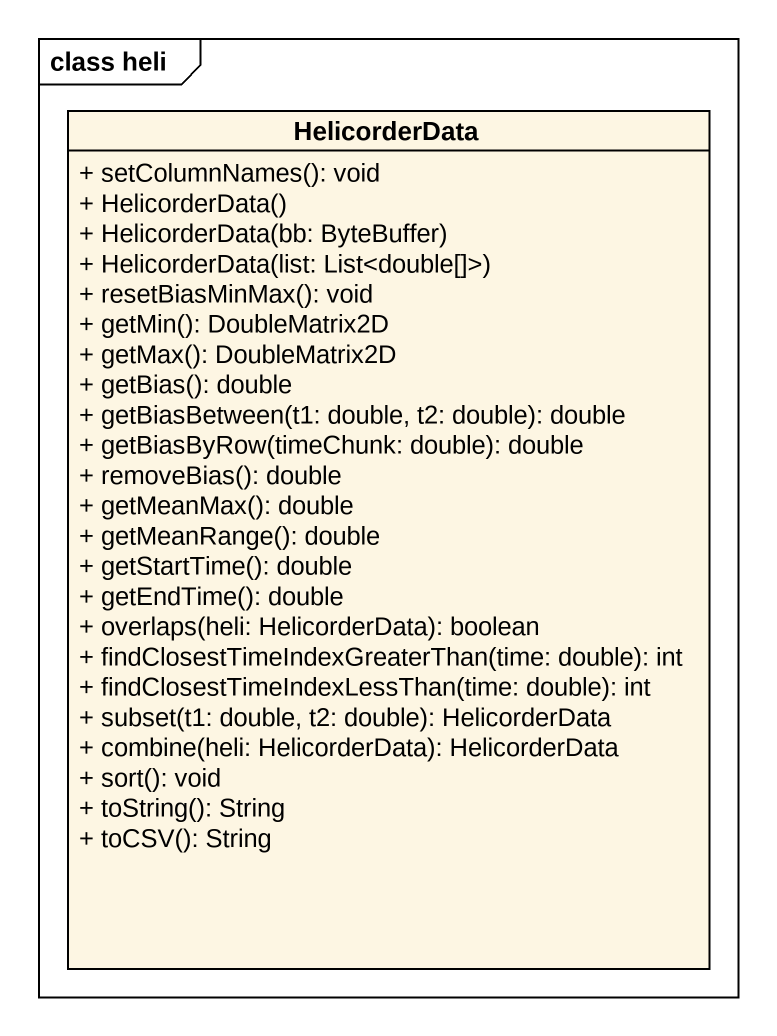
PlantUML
@startuml
mainframe class heli
hide circle
hide empty members
skinparam classAttributeIconSize 0
class HelicorderData {
  + setColumnNames(): void
  + HelicorderData()
  + HelicorderData(bb: ByteBuffer)
  + HelicorderData(list: List<double[]>)
  + resetBiasMinMax(): void
  + getMin(): DoubleMatrix2D
  + getMax(): DoubleMatrix2D
  + getBias(): double
  + getBiasBetween(t1: double, t2: double): double
  + getBiasByRow(timeChunk: double): double
  + removeBias(): double
  + getMeanMax(): double
  + getMeanRange(): double
  + getStartTime(): double
  + getEndTime(): double
  + overlaps(heli: HelicorderData): boolean
  + findClosestTimeIndexGreaterThan(time: double): int
  + findClosestTimeIndexLessThan(time: double): int
  + subset(t1: double, t2: double): HelicorderData
  + combine(heli: HelicorderData): HelicorderData
  + sort(): void
  + toString(): String
  + toCSV(): String
}
@enduml
